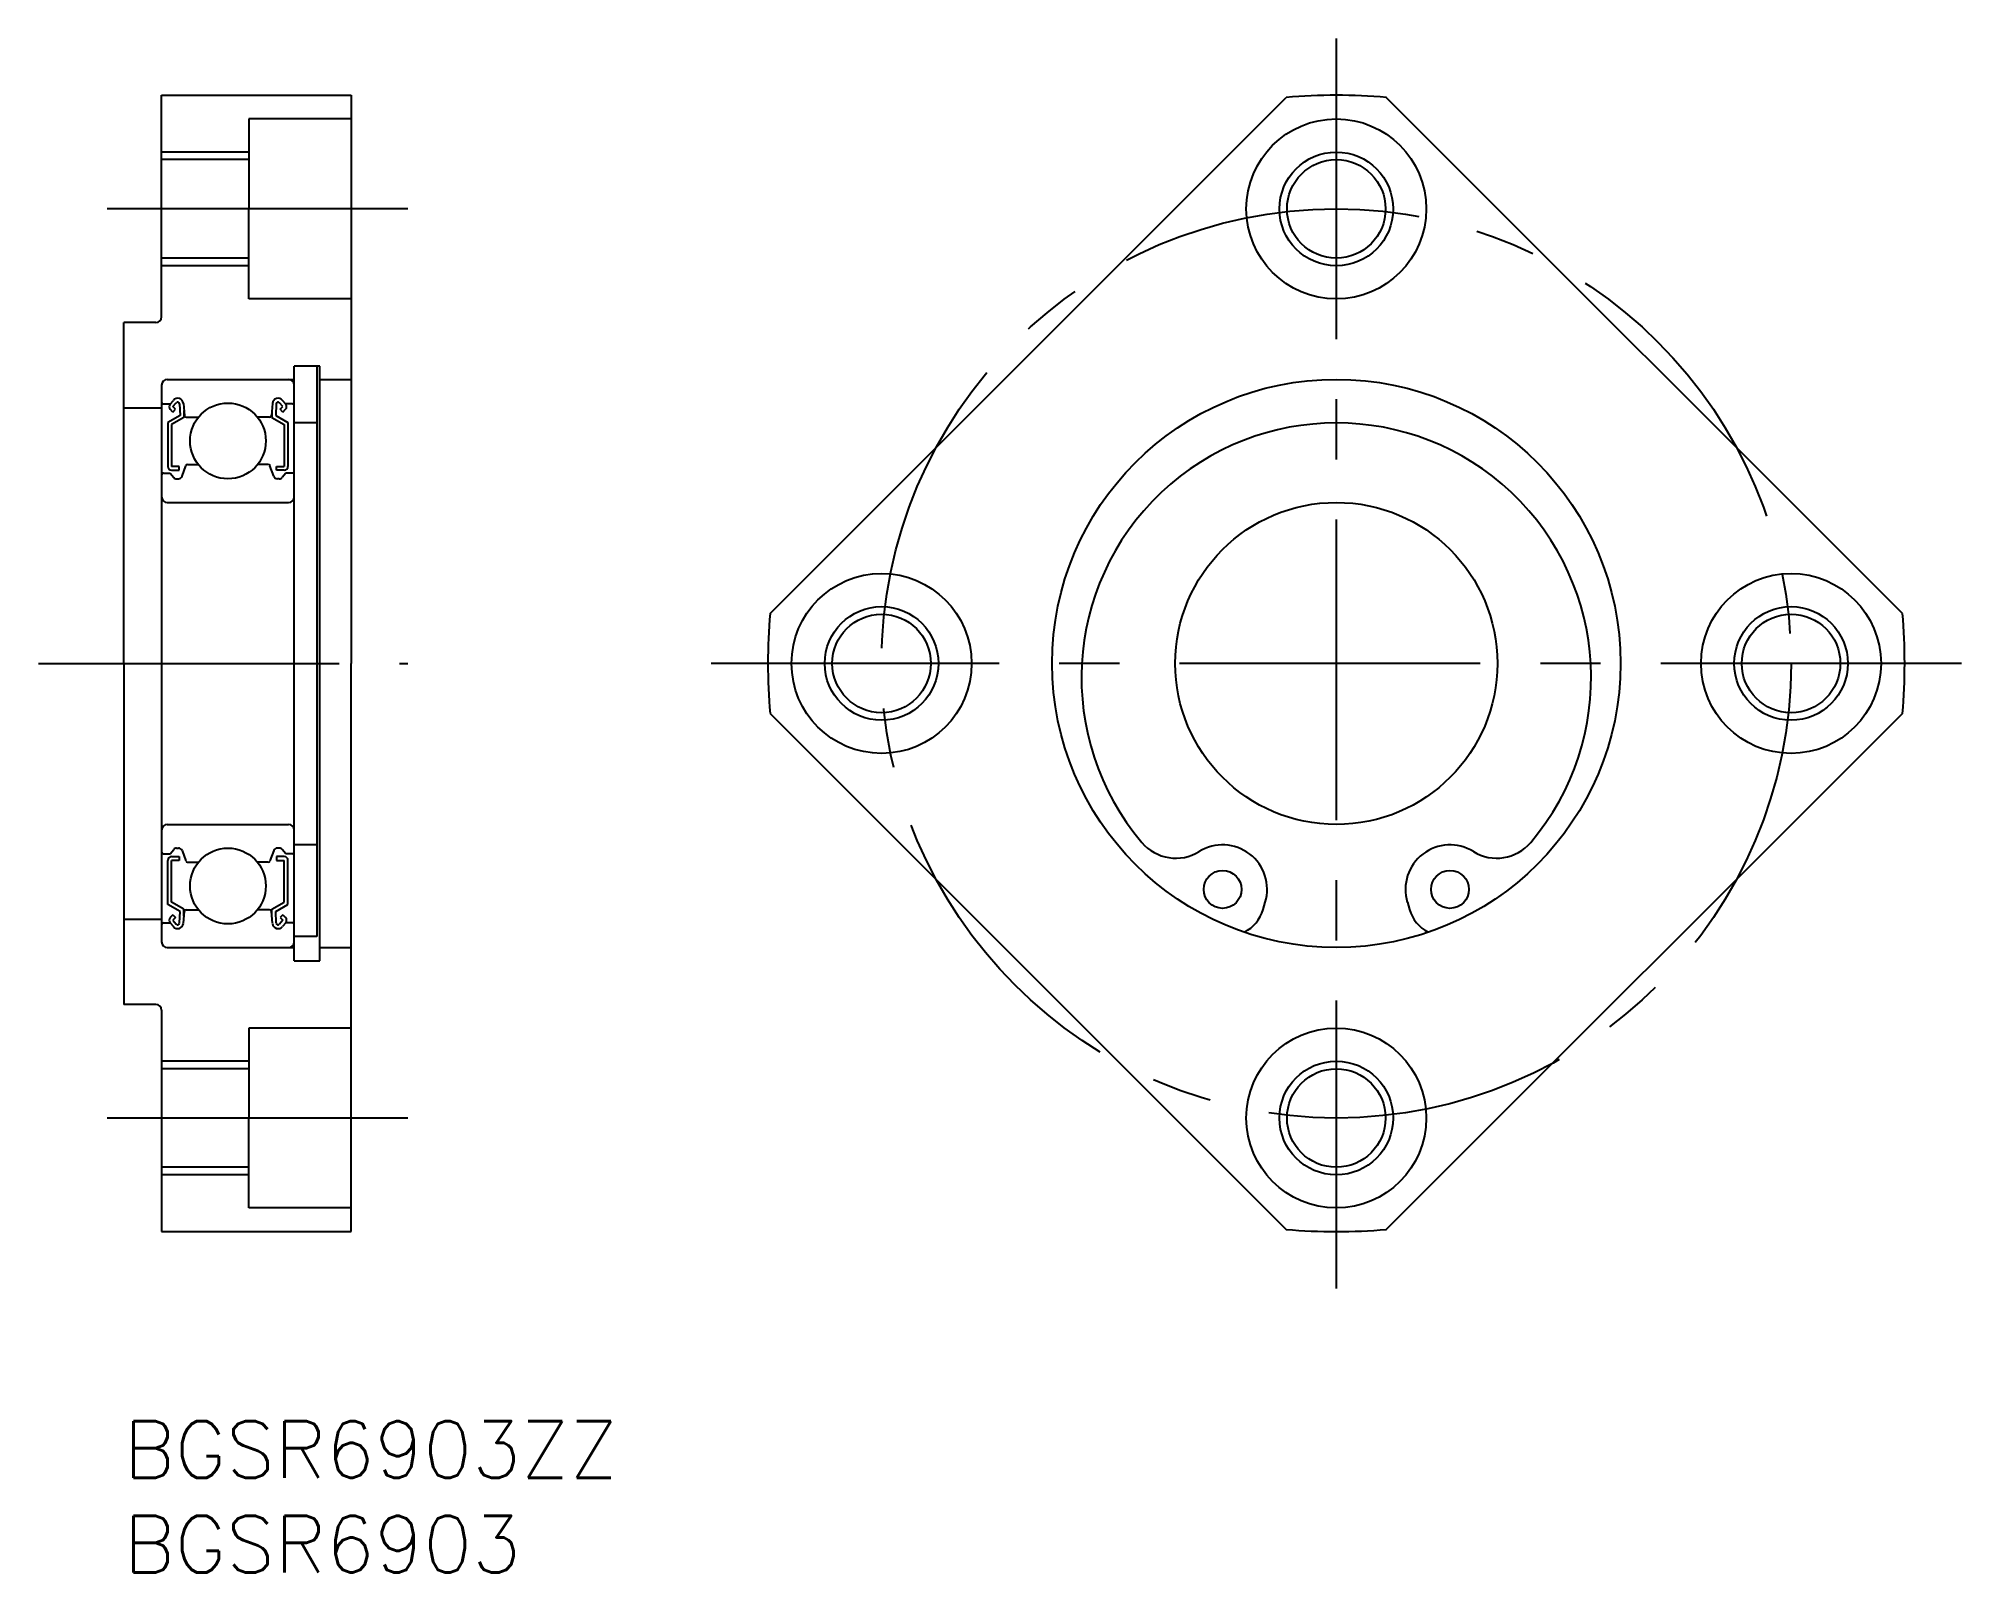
# Model space of a CAD drawing. Extents: x -4 to 97, y -8 to 73.
import ezdxf

# ---------------------------------------------------------------- set-up
doc = ezdxf.new("R2010")
doc.units = 0
doc.header["$LTSCALE"] = 0.5
doc.linetypes.add('CENTER', pattern=[50.8, 31.75, -6.35, 6.35, -6.35])
for name, color, linetype in [('MSM_CENTER', 1, 'CENTER'), ('MSM_CONTINUOUS', 7, 'CONTINUOUS'), ('MSM_NARROW', 5, 'CONTINUOUS'), ('MSM_PART_NUMBER', 7, 'CONTINUOUS')]:
    doc.layers.add(name, color=color, linetype=linetype)
doc.styles.get("Standard").update_dxf_attribs({"font": 'txt.shx', "height": 3, "bigfont": 'bigfont.shx'})

# ---------------------------------------------------------------- blocks, each defined once
blk = doc.blocks.new('*U4')
at = {"layer": 'MSM_PART_NUMBER'}
blk.add_text('BGSR6903ZZ', height=3, dxfattribs=at).set_placement((0, -3))
blk = doc.blocks.new('*U5')
at = {"layer": 'MSM_PART_NUMBER'}
blk.add_text('BGSR6903', height=3, dxfattribs=at).set_placement((0, -8))

msp = doc.modelspace()

# ---------------------------------------------------------------- linework, layer by layer
at = {"layer": 'MSM_CENTER'}
for p, q in [((64, 73), (64, 7)), ((15, 64), (-1, 64)), ((-4.5, 40), (15, 40)), ((97, 40), (31, 40)), ((15, 16), (-1, 16))]:
    msp.add_line(p, q, dxfattribs=at)
msp.add_circle((64, 40), 24, dxfattribs=at)
at = {"layer": 'MSM_CONTINUOUS'}
for p, q in [((2, 58.3), (2, 70)), ((2, 70), (12, 70)), ((12, 70), (12, 40)), ((34.12, 42.64), (61.36, 69.88)), ((93.88, 42.64), (66.64, 69.88)), ((12, 68.75), (6.6, 68.75)), ((6.6, 68.75), (6.6, 64)), ((6.6, 66.6), (2, 66.6)), ((6.6, 59.25), (6.6, 64)), ((6.6, 61.4), (2, 61.4)), ((12, 59.25), (6.6, 59.25)), ((0, 40), (0, 58)), ((1.7, 58), (0, 58)), ((2.3, 55), (9, 55)), ((9, 24.3), (9, 55.7)), ((10.35, 55.7, -1.3), (9, 55.7, -1.3)), ((10.2, 55.7), (10.2, 25.58)), ((10.35, 24.3, -0.1), (10.35, 55.7, -0.1)), ((10.35, 55, -1.3), (12, 55, -1.3)), ((2, 54.7), (2, 25.3)), ((2.45, 53.69), (2.62, 53.89)), ((8.55, 53.69), (8.38, 53.89)), ((0, 53.5), (2, 53.5)), ((2.1, 53.7), (2.46, 53.7)), ((2.98, 53.1), (2.33, 52.72)), ((2.6, 53.27), (2.46, 53.42)), ((3.18, 52.98), (2.53, 52.61)), ((2.6, 53.56), (2.77, 53.76)), ((2.74, 53.42), (2.6, 53.56)), ((2.6, 53.27), (2.74, 53.42)), ((2.95, 53.7), (2.98, 53.1)), ((3.15, 53.72), (3.2, 53.09)), ((3.18, 53.35), (3.18, 52.98)), ((3.3, 53), (3.94, 53)), ((7.7, 53), (7.06, 53)), ((7.85, 53.72), (7.8, 53.09)), ((7.82, 53.35), (7.82, 52.98)), ((7.82, 52.98), (8.47, 52.61)), ((8.05, 53.7), (8.02, 53.1)), ((8.02, 53.1), (8.67, 52.72)), ((8.4, 53.56), (8.23, 53.76)), ((8.26, 53.42), (8.4, 53.56)), ((8.4, 53.27), (8.26, 53.42)), ((8.4, 53.27), (8.54, 53.42)), ((8.9, 53.7), (8.54, 53.7)), ((2.33, 52.72), (2.33, 50.4)), ((2.53, 52.61), (2.53, 50.4)), ((8.47, 52.61), (8.47, 50.4)), ((8.67, 52.72), (8.67, 50.4)), ((10.2, 52.7, -1.3), (9, 52.7, -1.3)), ((2.1, 50.05), (2.45, 50.05)), ((2.45, 50.05), (2.64, 49.82)), ((2.93, 50.4), (2.53, 50.4)), ((2.53, 50.2), (2.93, 50.2)), ((2.79, 49.75), (2.89, 49.75)), ((2.93, 50.2), (2.93, 50.4)), ((3.08, 49.88), (3.28, 50.43)), ((3.37, 50.5), (3.94, 50.5)), ((7.63, 50.5), (7.06, 50.5)), ((7.92, 49.88), (7.72, 50.43)), ((8.07, 50.4), (8.47, 50.4)), ((8.07, 50.2), (8.07, 50.4)), ((8.47, 50.2), (8.07, 50.2)), ((8.21, 49.75), (8.11, 49.75)), ((8.55, 50.05), (8.36, 49.82)), ((8.9, 50.05), (8.55, 50.05)), ((2.3, 48.5), (8.7, 48.5)), ((0, 40), (0, 22)), ((12, 10), (12, 40)), ((34.12, 37.36), (61.36, 10.12)), ((93.88, 37.36), (66.64, 10.12)), ((2.3, 31.5), (8.7, 31.5)), ((2.1, 29.95), (2.45, 29.95)), ((2.33, 27.28), (2.33, 29.6)), ((2.45, 29.95), (2.64, 30.18)), ((2.53, 29.8), (2.93, 29.8)), ((2.93, 29.6), (2.53, 29.6)), ((2.53, 27.39), (2.53, 29.6)), ((2.79, 30.25), (2.89, 30.25)), ((2.93, 29.8), (2.93, 29.6)), ((3.08, 30.12), (3.28, 29.57)), ((3.37, 29.5), (3.94, 29.5)), ((7.63, 29.5), (7.06, 29.5)), ((7.92, 30.12), (7.72, 29.57)), ((8.47, 29.8), (8.07, 29.8)), ((8.07, 29.8), (8.07, 29.6)), ((8.07, 29.6), (8.47, 29.6)), ((8.21, 30.25), (8.11, 30.25)), ((8.55, 29.95), (8.36, 30.18)), ((8.47, 27.39), (8.47, 29.6)), ((8.9, 29.95), (8.55, 29.95)), ((8.67, 27.28), (8.67, 29.6)), ((10.2, 30.42, -1.3), (9, 30.42, -1.3)), ((0, 26.5), (2, 26.5)), ((2.98, 26.9), (2.33, 27.28)), ((2.6, 26.73), (2.46, 26.58)), ((3.18, 27.02), (2.53, 27.39)), ((2.6, 26.73), (2.74, 26.58)), ((2.74, 26.58), (2.6, 26.44)), ((2.6, 26.44), (2.77, 26.24)), ((2.95, 26.3), (2.98, 26.9)), ((3.15, 26.28), (3.2, 26.91)), ((3.18, 26.65), (3.18, 27.02)), ((3.3, 27), (3.94, 27)), ((3.46, 27), (3.46, 27)), ((3.62, 27), (3.62, 27)), ((7.7, 27), (7.06, 27)), ((7.85, 26.28), (7.8, 26.91)), ((7.82, 27.02), (8.47, 27.39)), ((7.82, 26.65), (7.82, 27.02)), ((8.02, 26.9), (8.67, 27.28)), ((8.05, 26.3), (8.02, 26.9)), ((8.4, 26.44), (8.23, 26.24)), ((8.4, 26.73), (8.26, 26.58)), ((8.26, 26.58), (8.4, 26.44)), ((8.4, 26.73), (8.54, 26.58)), ((60.14, 27.01), (60.25, 27.4)), ((67.75, 27.4), (67.86, 27.01)), ((2.1, 26.3), (2.46, 26.3)), ((2.45, 26.31), (2.62, 26.11)), ((8.55, 26.31), (8.38, 26.11)), ((8.9, 26.3), (8.54, 26.3)), ((10.2, 25.58, -1.3), (9, 25.58, -1.3)), ((2.3, 25), (9, 25)), ((10.35, 25, -1.3), (12, 25, -1.3)), ((9, 24.3, -1.3), (10.35, 24.3, -1.3)), ((1.7, 22), (0, 22)), ((2, 21.7), (2, 10)), ((6.6, 20.75), (6.6, 16)), ((12, 20.75), (6.6, 20.75)), ((6.6, 18.6), (2, 18.6)), ((6.6, 11.25), (6.6, 16)), ((6.6, 13.4), (2, 13.4)), ((12, 11.25), (6.6, 11.25)), ((2, 10), (12, 10))]:
    msp.add_line(p, q, dxfattribs=at)
for centre, radius in [((64, 64), 4.75), ((64, 64), 2.6), ((64, 40), 15), ((5.5, 51.75), 2), ((64, 40), 8.5), ((40, 40), 4.75), ((88, 40), 4.75), ((40, 40), 2.6), ((88, 40), 2.6), ((5.5, 28.25), 2), ((58, 28.07), 1), ((70, 28.07), 1), ((64, 16), 4.75), ((64, 16), 2.6)]:
    msp.add_circle(centre, radius, dxfattribs=at)
for centre, radius, start, end in [((64, 40), 30, 84.9445, 95.0555), ((1.7, 58.3), 0.3, 270, 0), ((2.3, 54.7), 0.3, 90, 180), ((8.7, 54.7), 0.3, 0, 90), ((2.1, 53.8), 0.1, 180, 270), ((2.85, 53.7), 0.3, 4.9347, 140.1381), ((2.85, 53.7), 0.1, 3.1015, 139.9514), ((8.15, 53.7), 0.3, 39.8619, 175.0653), ((8.15, 53.7), 0.1, 40.0486, 176.8985), ((8.9, 53.8), 0.1, 270, 0), ((2.6, 53.56), 0.2, 140.1381, 225), ((3.3, 53.1), 0.1, 184.9347, 269.9991), ((7.7, 53.1), 0.1, 270.0009, 355.0653), ((8.4, 53.56), 0.2, 315, 39.8619), ((64, 39.25), 13.45, 319.7222, 220.2778), ((2.1, 49.95), 0.1, 90, 180), ((2.53, 50.4), 0.2, 180, 270), ((2.79, 49.95), 0.2, 219.9774, 270), ((2.89, 49.95), 0.2, 270, 339.9912), ((3.37, 50.4), 0.1, 90, 159.9912), ((7.63, 50.4), 0.1, 20.0088, 90), ((8.11, 49.95), 0.2, 200.0088, 270), ((8.21, 49.95), 0.2, 270, 320.0226), ((8.47, 50.4), 0.2, 270, 0), ((8.9, 49.95), 0.1, 0, 90), ((2.3, 48.8), 0.3, 180, 270), ((8.7, 48.8), 0.3, 270, 0), ((64, 40), 30, 174.9445, 185.0555), ((64, 40), 30, 354.9445, 5.0555), ((2.3, 31.2), 0.3, 90, 180), ((8.7, 31.2), 0.3, 0, 90), ((55.53, 32.07), 2.35, 220.2778, 301.6812), ((72.47, 32.07), 2.35, 238.3188, 319.7222), ((2.1, 30.05), 0.1, 180, 270), ((2.53, 29.6), 0.2, 90, 180), ((2.79, 30.05), 0.2, 90, 140.0226), ((2.89, 30.05), 0.2, 20.0088, 90), ((3.37, 29.6), 0.1, 200.0088, 270), ((7.63, 29.6), 0.1, 270, 339.9912), ((8.11, 30.05), 0.2, 90, 159.9912), ((8.21, 30.05), 0.2, 39.9774, 90), ((8.47, 29.6), 0.2, 0, 90), ((8.9, 30.05), 0.1, 270, 0), ((58, 28.07), 2.35, 343.431, 121.6812), ((70, 28.07), 2.35, 58.3188, 196.569), ((2.6, 26.44), 0.2, 135, 219.8619), ((3.3, 26.9), 0.1, 90.0009, 175.0653), ((7.7, 26.9), 0.1, 4.9347, 89.9991), ((8.4, 26.44), 0.2, 320.1381, 45), ((58.22, 27.58), 2, 297.6026, 343.431), ((69.78, 27.58), 2, 196.569, 242.3974), ((2.1, 26.2), 0.1, 90, 180), ((2.85, 26.3), 0.3, 219.8619, 355.0653), ((2.85, 26.3), 0.1, 220.0486, 356.8985), ((8.15, 26.3), 0.3, 184.9347, 320.1381), ((8.15, 26.3), 0.1, 183.1015, 319.9514), ((8.9, 26.2), 0.1, 0, 90), ((2.3, 25.3), 0.3, 180, 270), ((8.7, 25.3), 0.3, 270, 0), ((1.7, 21.7), 0.3, 0, 90), ((64, 40), 30, 264.9445, 275.0555)]:
    msp.add_arc(centre, radius, start, end, dxfattribs=at)
at = {"layer": 'MSM_NARROW'}
for p, q in [((6.6, 67), (2, 67)), ((6.6, 61), (2, 61)), ((6.6, 19), (2, 19)), ((6.6, 13), (2, 13))]:
    msp.add_line(p, q, dxfattribs=at)
for centre in [(64, 64), (40, 40), (88, 40), (64, 16)]:
    msp.add_circle(centre, 3, dxfattribs=at)

# ---------------------------------------------------------------- block references
at = {"layer": 'MSM_CONTINUOUS'}
for name in ['*U4', '*U5']:
    msp.add_blockref(name, (0, 0), dxfattribs=at)

doc.saveas('drawing.dxf')
